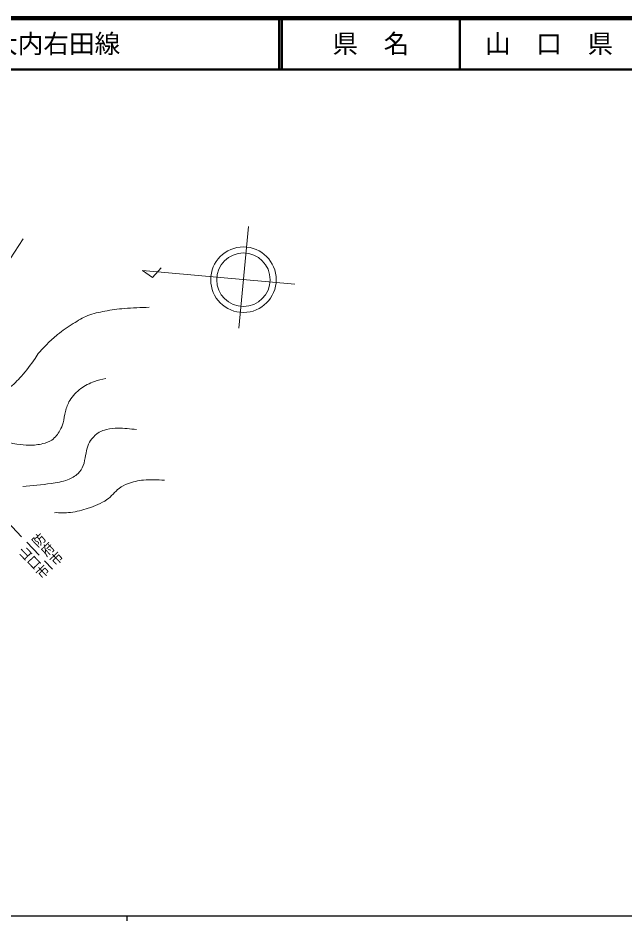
# Model space of a CAD drawing. Units: millimetres, scale not verified. Extents: x 40000 to 680000, y 20000 to 380000.
# Drawn here: x 246799 to 365183, y 204000 to 380000 of the extents above; entities that cross this region are included whole.
import ezdxf
from ezdxf.enums import TextEntityAlignment as Align

# ---------------------------------------------------------------- set-up
doc = ezdxf.new("R2010")
doc.units = ezdxf.units.MM
doc.header["$LTSCALE"] = 1000
doc.linetypes.add('CHAIN', pattern=[18.5, 12, -1.5, 3.5, -1.5])
for name, color, linetype, lineweight in [('M-BGD', 7, 'Continuous', 13), ('M-BMK', 2, 'CHAIN', 13), ('M-BMK-HTXT', 7, 'Continuous', 13), ('M-BMK-SRVR', 3, 'Continuous', 13), ('M-TTL', 2, 'Continuous', 140), ('M-TTL-BAND', 7, 'Continuous', 25), ('M-TTL-LINE', 7, 'Continuous', 50)]:
    doc.layers.add(name, color=color, linetype=linetype, lineweight=lineweight)
doc.layers.add('M-TTL-TXT', color=7, linetype='Continuous')
doc.styles.add('@ＭＳ ゴシック', font='')
doc.styles.add('ＭＳ ゴシック', font='')
doc.styles.get('@ＭＳ ゴシック').set_extended_font_data('@MS Gothic')
doc.styles.get('ＭＳ ゴシック').set_extended_font_data('MS Gothic')

msp = doc.modelspace()

# ---------------------------------------------------------------- linework, layer by layer
at = {"layer": 'M-BGD'}
msp.add_line((245279, 333036), (247791, 336943), dxfattribs=at)
for points, knots in [([(234561, 306439), (235192, 306223), (235796, 305902), (236454, 305791), (237256, 305656), (238081, 305752), (238894, 305781), (239523, 305803), (240161, 305795), (240777, 305923), (241484, 306069), (242164, 306336), (242822, 306631), (243574, 306968), (244316, 307348), (244979, 307836), (245898, 308513), (246695, 309348), (247459, 310195), (248432, 311272), (249266, 312467), (250122, 313638), (250420, 314045), (250665, 314491), (250983, 314883), (251431, 315437), (251940, 315939), (252448, 316437), (253108, 317084), (253781, 317722), (254504, 318298), (255479, 319075), (256510, 319783), (257569, 320441), (258485, 321011), (259402, 321602), (260404, 322001), (261470, 322425), (262609, 322647), (263735, 322869), (264986, 323116), (266257, 323264), (267527, 323383), (269134, 323533), (270751, 323548), (272364, 323631)], [0, 0, 0, 0, 1, 1, 1, 2, 2, 2, 3, 3, 3, 4, 4, 4, 5, 5, 5, 6, 6, 6, 7, 7, 7, 8, 8, 8, 9, 9, 9, 10, 10, 10, 11, 11, 11, 12, 12, 12, 13, 13, 13, 14, 14, 14, 15, 15, 15, 15]), ([(215852, 250701), (216183, 253161), (216527, 255619), (216845, 258081), (217363, 262099), (217687, 266143), (218333, 270143), (218627, 271963), (218971, 273779), (219418, 275569), (219897, 277485), (220279, 279458), (221124, 281243), (222035, 283168), (223425, 284831), (224689, 286545), (225706, 287924), (226817, 289230), (227914, 290545), (228877, 291698), (229737, 292957), (230860, 293956), (231699, 294703), (232654, 295327), (233650, 295847), (234828, 296462), (236104, 296874), (237371, 297273), (238226, 297543), (239086, 297859), (239980, 297925), (241075, 298006), (242172, 297768), (243258, 297606), (244378, 297438), (245468, 297095), (246589, 296932), (247387, 296817), (248192, 296707), (248999, 296720), (249891, 296734), (250792, 296817), (251656, 297039), (252267, 297196), (252901, 297375), (253411, 297747), (254068, 298227), (254551, 298928), (254970, 299626), (255242, 300080), (255417, 300590), (255572, 301096), (255793, 301817), (255816, 302589), (256033, 303311), (256254, 304047), (256474, 304804), (256883, 305455), (257449, 306353), (258199, 307153), (259045, 307794), (259832, 308390), (260762, 308788), (261685, 309140), (262398, 309413), (263161, 309530), (263900, 309725)], [0, 0, 0, 0, 1, 1, 1, 2, 2, 2, 3, 3, 3, 4, 4, 4, 5, 5, 5, 6, 6, 6, 7, 7, 7, 8, 8, 8, 9, 9, 9, 10, 10, 10, 11, 11, 11, 12, 12, 12, 13, 13, 13, 14, 14, 14, 15, 15, 15, 16, 16, 16, 17, 17, 17, 18, 18, 18, 19, 19, 19, 20, 20, 20, 21, 21, 21, 22, 22, 22, 22]), ([(247726, 288656), (249562, 288869), (251412, 288990), (253236, 289294), (254327, 289476), (255451, 289593), (256478, 290003), (257209, 290294), (257928, 290683), (258498, 291225), (258942, 291648), (259284, 292186), (259526, 292749), (259796, 293377), (259814, 294085), (259969, 294751), (260110, 295361), (260182, 295994), (260412, 296576), (260606, 297068), (260863, 297543), (261191, 297958), (261586, 298456), (262048, 298923), (262591, 299252), (263042, 299524), (263567, 299660), (264080, 299783), (264798, 299956), (265538, 300046), (266277, 300067), (267478, 300099), (268674, 299889), (269873, 299801)], [0, 0, 0, 0, 1, 1, 1, 2, 2, 2, 3, 3, 3, 4, 4, 4, 5, 5, 5, 6, 6, 6, 7, 7, 7, 8, 8, 8, 9, 9, 9, 10, 10, 10, 11, 11, 11, 11]), ([(253905, 283584), (254949, 283604), (256000, 283517), (257036, 283646), (258216, 283793), (259385, 284067), (260509, 284452), (261769, 284884), (263029, 285387), (264137, 286126), (265037, 286727), (265645, 287696), (266525, 288328), (267032, 288692), (267584, 289005), (268168, 289227), (269159, 289604), (270215, 289821), (271269, 289940), (272624, 290094), (273997, 289940), (275362, 289940)], [0, 0, 0, 0, 1, 1, 1, 2, 2, 2, 3, 3, 3, 4, 4, 4, 5, 5, 5, 6, 6, 6, 7, 7, 7, 7])]:
    msp.add_open_spline(points, degree=3, knots=knots, dxfattribs=at)
at = {"layer": 'M-BMK'}
msp.add_line((226447, 300989), (253533, 272544), dxfattribs=at)
at = {"layer": 'M-BMK-SRVR'}
for p, q in [((291760, 339368), (289854, 319563)), ((273044, 329404), (274704, 331319)), ((300788, 328096), (271062, 330778)), ((271062, 330778), (273044, 329404))]:
    msp.add_line(p, q, dxfattribs=at)
for centre, radius in [((290766, 328996), 6388), ((290758, 328992), 5211)]:
    msp.add_circle(centre, radius, dxfattribs=at)
at = {"layer": 'M-TTL'}
msp.add_line((680000, 380000), (40000, 380000), dxfattribs=at)
at = {"layer": 'M-TTL-BAND'}
for p, q in [((40000, 205000), (579000, 205000)), ((268000, 205000), (268000, 204000))]:
    msp.add_line(p, q, dxfattribs=at)
at = {"layer": 'M-TTL-LINE'}
for p, q in [((297750, 380000), (297750, 370000)), ((298250, 380000), (298250, 370000)), ((333000, 380000), (333000, 370000)), ((40000, 370000), (680000, 370000))]:
    msp.add_line(p, q, dxfattribs=at)

# ---------------------------------------------------------------- texts
at = {"layer": 'M-BMK-HTXT', "style": '@ＭＳ ゴシック'}
msp.add_text('防府市', height=1833, rotation=313.598, dxfattribs=at).set_placement((251472, 275433), align=Align.BOTTOM_CENTER)
msp.add_text('山口市', height=1833, rotation=313.598, dxfattribs=at).set_placement((249843, 273882), align=Align.MIDDLE_CENTER)
at = {"layer": 'M-TTL-TXT', "style": 'ＭＳ ゴシック'}
msp.add_text('一般県道\u3000大内右田線', height=3666, dxfattribs=at).set_placement((216734, 375000), align=Align.MIDDLE_LEFT)
for s, p in [('県\u3000名', (315625, 375000)), ('山\u3000口\u3000県', (350375, 375000))]:
    msp.add_text(s, height=3666, dxfattribs=at).set_placement(p, align=Align.MIDDLE_CENTER)

doc.saveas('drawing.dxf')
